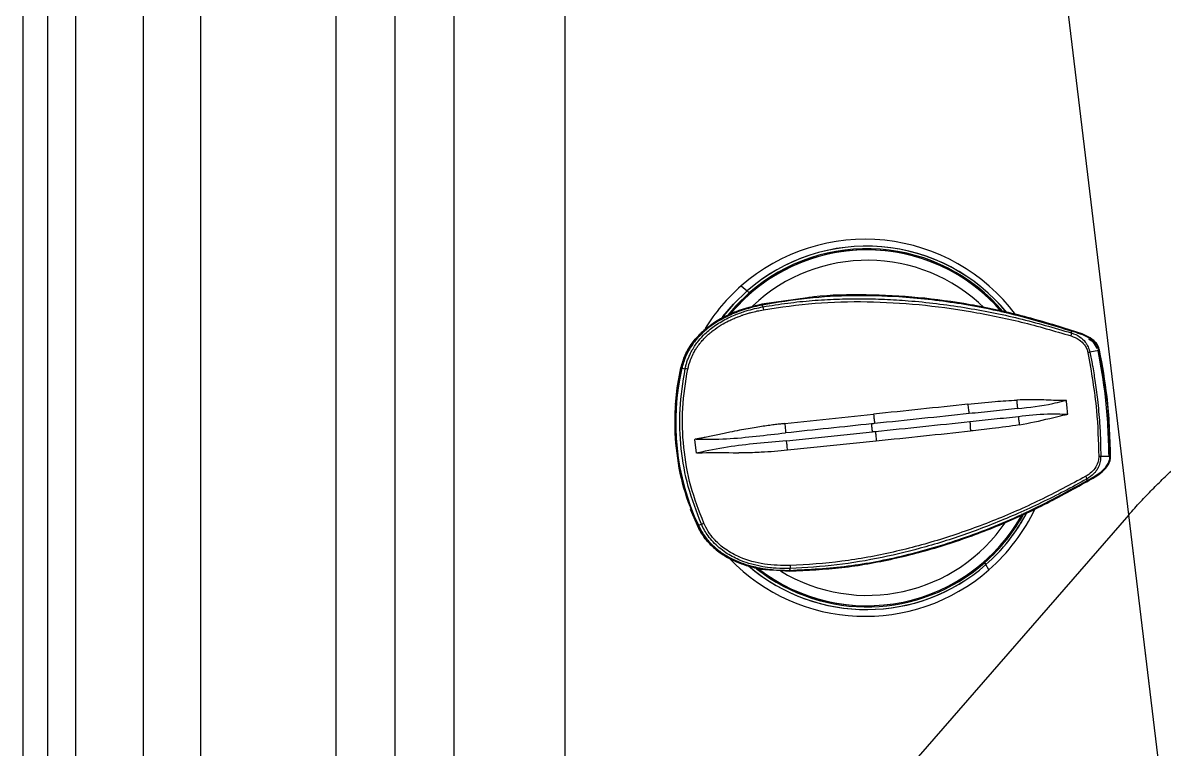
# Model space of a CAD drawing. Extents: x 943 to 1030, y 781 to 934.
# Drawn here: x 943.18 to 951.5, y 828.39 to 833.68 of the extents above; entities that cross this region are included whole.
import ezdxf

# ---------------------------------------------------------------- set-up
doc = ezdxf.new("R2010")
doc.units = 0
doc.header["$MEASUREMENT"] = 0
doc.layers.add('1', color=4, linetype='Continuous')

# ---------------------------------------------------------------- blocks, each defined once
blk = doc.blocks.new('AIRA')
at = {"layer": '1', "color": 4, "linetype": 'Continuous', "lineweight": 25}
blk.add_line((0, 84.1416), (0, 3), dxfattribs=at)
at = {"layer": '1', "color": 3, "linetype": 'Continuous', "lineweight": 25}
for p, q in [((0.1836, 3.4171), (0.1836, 83.7245)), ((0.3865, 3.6938), (0.3865, 83.4478)), ((0.878, 82.8146), (0.878, 4.327)), ((1.2959, 82.3058), (1.2959, 4.8358)), ((2.2862, 5.0708), (2.2862, 34.3933)), ((2.7161, 5.0708), (2.7161, 34.3933)), ((3.1464, 19.7179), (3.1464, 34.0106)), ((3.9539, 33.2925), (3.9539, 20.4654)), ((8.3115, 24.9285), (7.5155, 31.5153)), ((5.2416, 28.5985), (5.2839, 28.5612)), ((5.2839, 28.5612), (5.3, 28.5469)), ((5.3909, 28.4645), (5.7207, 28.5105)), ((5.7242, 28.511), (5.3917, 28.4646)), ((5.7212, 28.5128), (5.7204, 28.5127)), ((5.3909, 28.4645), (5.3917, 28.4646)), ((5.3944, 28.4577), (5.3939, 28.4587)), ((5.4001, 28.4457), (5.3944, 28.4577)), ((7.6508, 28.2671), (7.6508, 28.268)), ((7.6509, 28.2555), (7.6508, 28.2671)), ((7.8511, 28.1281), (7.7852, 28.1138)), ((4.801, 28.0002), (4.8018, 28.0002)), ((4.801, 28.0002), (4.801, 28.0002)), ((4.8086, 27.9989), (4.8322, 27.9944)), ((5.5594, 27.5943), (6.2067, 27.6627)), ((5.5716, 27.4693), (6.1987, 27.5344)), ((4.9141, 27.3794), (4.9037, 27.479)), ((5.5797, 27.4017), (6.2269, 27.4684)), ((7.8644, 27.3558), (7.9318, 27.3563)), ((7.7623, 27.1894), (7.7646, 27.1788)), ((7.7646, 27.1788), (7.7647, 27.178)), ((4.9213, 26.8496), (4.8722, 26.9663)), ((8.0694, 26.9293), (5.3789, 23.8413)), ((8.3115, 24.9285), (8.0694, 26.9293)), ((4.9212, 26.8496), (4.9213, 26.8496)), ((4.9213, 26.8496), (4.922, 26.8496)), ((4.9285, 26.8521), (4.9507, 26.8608)), ((7.0171, 26.5795), (7.0259, 26.5652)), ((7.0487, 26.5279), (7.0259, 26.5652)), ((5.4645, 26.5269), (5.5952, 26.5175)), ((5.4693, 26.5224), (5.4701, 26.5223)), ((5.5964, 26.5245), (5.5961, 26.5235)), ((5.5964, 26.5245), (5.5996, 26.5367))]:
    blk.add_line(p, q, dxfattribs=at)
at = {"layer": '1', "color": 3, "linetype": 'Continuous', "lineweight": 25, "flags": 128}
for points in [[(5.2839, 28.5612), (5.1845, 28.4646), (5.0986, 28.3619)], [(5.1081, 28.3744), (5.1845, 28.4646), (5.2839, 28.5612)], [(5.3, 28.5469), (5.2021, 28.4517), (5.1445, 28.3852)], [(4.7609, 27.7339), (4.7741, 27.8555), (4.801, 28.0002)], [(4.7735, 27.8227), (4.7778, 27.8549), (4.8046, 27.9993)]]:
    blk.add_lwpolyline(points, dxfattribs=at)
at = {"layer": '1', "color": 3, "linetype": 'Continuous', "lineweight": 25}
for centre, radius, start, end in [((6.1452, 27.5662), 1.372, 36.82889, 131.19502), ((6.1586, 27.566), 1.2955, 40.67222, 140.16864), ((6.1586, 27.566), 1.2955, 40.45704, 139.86605), ((6.1586, 27.566), 1.2953, 40.46628, 139.84915), ((6.1549, 27.5661), 1.3225, 39.10485, 131.19694), ((6.1549, 27.5661), 1.3224, 39.29233, 131.19701), ((6.1586, 27.5661), 1.3035, 40.26874, 131.19732), ((6.1617, 27.566), 1.2192, 45.47393, 133.42755), ((6.1468, 27.5642), 1.3745, 131.19209, 148.30412), ((5.5862, 28.4598), 0.1866, 184.34282, 190.91614), ((7.6003, 28.252), 0.0507, 339.19043, 3.97955), ((7.8459, 27.7297), 0.3889, 98.98564, 101.10209), ((6.5482, 27.601), 1.7845, 167.11635, 204.81471), ((4.7974, 27.7349), 0.2618, 78.15363, 82.34872), ((6.546, 27.601), 1.7863, 176.89903, 204.81544), ((7.8451, 27.6596), 0.3044, 270.91974, 273.62284), ((7.7124, 27.1822), 0.0504, 8.14101, 32.85665), ((6.1586, 27.5606), 1.2956, 232.18923, 331.27114), ((6.1587, 27.5606), 1.2954, 232.20517, 331.26297), ((6.1586, 27.5606), 1.2956, 232.52838, 331.0593), ((6.1568, 27.5624), 1.3062, 311.1932, 331.68862), ((6.1531, 27.5624), 1.3252, 311.19332, 332.57114), ((6.1531, 27.5624), 1.3252, 311.19327, 332.21019), ((6.1432, 27.5624), 1.3749, 311.19399, 334.69819), ((4.8816, 27.0646), 0.2152, 288.70927, 293.80344), ((6.1617, 27.5607), 1.2194, 238.63897, 326.0903), ((6.1452, 27.5601), 1.3718, 223.84959, 311.19883), ((6.1549, 27.5601), 1.3223, 229.3434, 311.20024), ((6.1549, 27.5601), 1.3223, 229.59488, 311.20029), ((6.1586, 27.5601), 1.3033, 231.86015, 311.20072), ((5.7813, 26.561), 0.1833, 180.97427, 187.59347)]:
    blk.add_arc(centre, radius, start, end, dxfattribs=at)
for points, knots in [([(7.6508, 28.268), (7.5143, 28.3097), (7.2407, 28.3931), (6.8195, 28.4762), (6.4238, 28.5212), (6.0576, 28.5301), (5.7232, 28.5132), (5.5036, 28.4768), (5.3939, 28.4587)], [0, 0, 0, 0, 0.187062, 0.374643, 0.561878, 0.70843, 0.854413, 1, 1, 1, 1]), ([(5.4001, 28.4457), (5.4601, 28.4554), (5.5792, 28.4746), (5.7585, 28.4926), (5.9363, 28.5031), (6.1125, 28.5059), (6.2869, 28.5018), (6.5399, 28.4863), (6.8687, 28.4457), (7.2674, 28.3668), (7.5238, 28.2924), (7.6509, 28.2555)], [0, 0, 0, 0, 0.079708, 0.15846, 0.236335, 0.313387, 0.38965, 0.46514, 0.646211, 0.824644, 1, 1, 1, 1]), ([(5.403, 28.4245), (5.5283, 28.4427), (5.7789, 28.4792), (6.1596, 28.4877), (6.5392, 28.4667), (6.9153, 28.4153), (7.2864, 28.3393), (7.5272, 28.2691), (7.6477, 28.234)], [0, 0, 0, 0, 0.166575, 0.333185, 0.499837, 0.666527, 0.833251, 1, 1, 1, 1]), ([(5.4972, 28.4793), (5.5003, 28.4799), (5.5477, 28.4883), (5.6001, 28.4959), (5.6497, 28.5008), (5.6544, 28.5013)], [0, 0, 0, 0, 0.058557, 0.911191, 1, 1, 1, 1]), ([(7.6517, 28.2737), (7.5299, 28.3112), (7.2865, 28.3861), (6.9124, 28.4652), (6.5337, 28.5184), (6.1521, 28.5356), (5.8808, 28.5336), (5.7395, 28.5132), (5.7242, 28.511)], [0, 0, 0, 0, 0.195234, 0.390477, 0.585736, 0.781013, 0.976303, 1, 1, 1, 1]), ([(4.801, 28.0002), (4.8104, 28.0321), (4.8291, 28.0959), (4.8811, 28.1817), (4.9468, 28.2566), (5.0243, 28.3194), (5.1095, 28.3704), (5.2301, 28.4255), (5.3266, 28.4489), (5.3909, 28.4645)], [0, 0, 0, 0, 0.125133, 0.250264, 0.375377, 0.500441, 0.625448, 0.750408, 1, 1, 1, 1]), ([(5.3917, 28.4646), (5.3275, 28.449), (5.2312, 28.4257), (5.1108, 28.3707), (5.0255, 28.3198), (4.948, 28.2571), (4.8821, 28.1821), (4.83, 28.0961), (4.8112, 28.0322), (4.8018, 28.0002)], [0, 0, 0, 0, 0.249062, 0.373846, 0.498786, 0.623896, 0.749165, 0.87455, 1, 1, 1, 1]), ([(5.3939, 28.4587), (5.3557, 28.4501), (5.2774, 28.4325), (5.1802, 28.396), (5.1025, 28.358), (5.0452, 28.3236), (4.986, 28.2803), (4.9274, 28.2258), (4.8743, 28.1574), (4.8324, 28.0819), (4.8167, 28.0269), (4.8086, 27.9989)], [0, 0, 0, 0, 0.149081, 0.305958, 0.3943, 0.478842, 0.560232, 0.673648, 0.782722, 0.889308, 1, 1, 1, 1]), ([(4.8142, 28.0309), (4.8171, 28.0412), (4.8279, 28.0792), (4.8639, 28.1495), (4.9283, 28.2345), (5.0091, 28.3039), (5.0834, 28.3509), (5.1461, 28.3831), (5.2101, 28.4098), (5.2599, 28.4285), (5.2909, 28.4359), (5.2952, 28.437)], [0, 0, 0, 0, 0.048516, 0.18039, 0.356992, 0.532657, 0.662906, 0.75796, 0.854421, 0.979887, 1, 1, 1, 1]), ([(4.8322, 27.9944), (4.834, 28.0025), (4.8379, 28.0194), (4.8457, 28.0455), (4.8558, 28.0731), (4.8686, 28.1021), (4.8916, 28.1458), (4.9266, 28.1963), (4.9722, 28.2453), (5.0142, 28.282), (5.0551, 28.3123), (5.0991, 28.3399), (5.1469, 28.3654), (5.2065, 28.3921), (5.2904, 28.4225), (5.3592, 28.437), (5.4001, 28.4457)], [0, 0, 0, 0, 0.032343, 0.067621, 0.105834, 0.146976, 0.191052, 0.298234, 0.384938, 0.451123, 0.515508, 0.582863, 0.653192, 0.726484, 0.83706, 1, 1, 1, 1]), ([(4.8511, 27.9912), (4.8569, 28.014), (4.8667, 28.052), (4.8851, 28.0923), (4.897, 28.1146), (4.9042, 28.1273), (4.9119, 28.1398), (4.9176, 28.1483), (4.9211, 28.1534), (4.9235, 28.1569), (4.9296, 28.1654), (4.9408, 28.1802), (4.958, 28.2008), (4.9794, 28.2235), (5.003, 28.2457), (5.0195, 28.2596), (5.0306, 28.2684), (5.0526, 28.2855), (5.0922, 28.3123), (5.1418, 28.3394), (5.1809, 28.3578), (5.2046, 28.3677), (5.2215, 28.3744), (5.2321, 28.3784), (5.2419, 28.382), (5.2482, 28.3842), (5.2509, 28.3851), (5.2521, 28.3855), (5.2526, 28.3857), (5.2529, 28.3858), (5.253, 28.3858), (5.253, 28.3859), (5.2531, 28.3859), (5.2531, 28.3859), (5.2531, 28.3859), (5.2531, 28.3859), (5.2531, 28.3859), (5.2534, 28.386), (5.2543, 28.3863), (5.2659, 28.3903), (5.2859, 28.3967), (5.3345, 28.4107), (5.3731, 28.4185), (5.403, 28.4245)], [0, 0, 0, 0, 0.094564, 0.157962, 0.177954, 0.1964, 0.216676, 0.23695, 0.237506, 0.241865, 0.253961, 0.279453, 0.31664, 0.361916, 0.404993, 0.44719, 0.448763, 0.461839, 0.559544, 0.640686, 0.689597, 0.73344, 0.744279, 0.7628, 0.779099, 0.78627, 0.789425, 0.790813, 0.791424, 0.791693, 0.791811, 0.791863, 0.791904, 0.791905, 0.791908, 0.791921, 0.791969, 0.79216, 0.792919, 0.795947, 0.841684, 0.877266, 1, 1, 1, 1]), ([(5.3936, 28.4586), (5.3934, 28.4594), (5.3929, 28.461), (5.3924, 28.463), (5.3919, 28.4644), (5.3918, 28.4646), (5.3917, 28.4646)], [0, 0, 0, 0, 0.277524, 0.614496, 0.85476, 1, 1, 1, 1]), ([(7.6477, 28.234), (7.6683, 28.226), (7.7054, 28.2115), (7.7426, 28.1757), (7.7627, 28.1419), (7.7682, 28.1214), (7.771, 28.1113)], [0, 0, 0, 0, 0.363335, 0.653348, 0.82864, 1, 1, 1, 1]), ([(7.6505, 28.2681), (7.6507, 28.2688), (7.6511, 28.2703), (7.6515, 28.2721), (7.6518, 28.2736), (7.6517, 28.2737), (7.6517, 28.2737)], [0, 0, 0, 0, 0.261515, 0.605954, 0.851542, 1, 1, 1, 1]), ([(7.8511, 28.1281), (7.8485, 28.1371), (7.8433, 28.1554), (7.8208, 28.1884), (7.759, 28.2351), (7.6951, 28.2545), (7.6508, 28.268)], [0, 0, 0, 0, 0.108762, 0.221897, 0.4616, 1, 1, 1, 1]), ([(7.6509, 28.2555), (7.6715, 28.2475), (7.7098, 28.2326), (7.75, 28.1937), (7.7741, 28.1536), (7.7815, 28.1271), (7.7851, 28.1138)], [0, 0, 0, 0, 0.3224524, 0.5984745, 0.7990245, 1, 1, 1, 1]), ([(7.8559, 28.1293), (7.8527, 28.1402), (7.8462, 28.1618), (7.819, 28.198), (7.7551, 28.2417), (7.6929, 28.2609), (7.6517, 28.2737)], [0, 0, 0, 0, 0.1288499, 0.2568789, 0.5082126, 1, 1, 1, 1]), ([(7.8377, 28.1389), (7.8306, 28.1559), (7.818, 28.1861), (7.7893, 28.2012), (7.7767, 28.2079)], [0, 0, 0, 0, 0.560657, 1, 1, 1, 1]), ([(7.771, 28.1113), (7.7955, 27.9711), (7.8391, 27.7207), (7.8467, 27.4669), (7.85, 27.3552)], [0, 0, 0, 0, 0.559943, 1, 1, 1, 1]), ([(7.7852, 28.1138), (7.7913, 28.0832), (7.8049, 28.0147), (7.8237, 27.9003), (7.8425, 27.7579), (7.856, 27.6073), (7.863, 27.4688), (7.864, 27.3892), (7.8644, 27.3558)], [0, 0, 0, 0, 0.122705, 0.274469, 0.455296, 0.686948, 0.868512, 1, 1, 1, 1]), ([(7.9252, 27.3563), (7.9204, 27.5012), (7.9119, 27.7601), (7.8652, 28.0147), (7.8446, 28.1268)], [0, 0, 0, 0, 0.559951, 1, 1, 1, 1]), ([(7.8511, 28.1282), (7.8516, 28.1283), (7.853, 28.1286), (7.8546, 28.129), (7.8559, 28.1293), (7.8559, 28.1293), (7.8559, 28.1293)], [0, 0, 0, 0, 0.236168, 0.592429, 0.846446, 1, 1, 1, 1]), ([(7.8511, 28.1281), (7.8741, 28.0005), (7.9201, 27.7452), (7.9279, 27.486), (7.9317, 27.3563)], [0, 0, 0, 0, 0.499974, 1, 1, 1, 1]), ([(7.9367, 27.3563), (7.9319, 27.5018), (7.9234, 27.7615), (7.8766, 28.0169), (7.8559, 28.1293)], [0, 0, 0, 0, 0.55995, 1, 1, 1, 1]), ([(4.9507, 26.8608), (4.9158, 26.951), (4.847, 27.1287), (4.7976, 27.4121), (4.7853, 27.7027), (4.8164, 27.896), (4.8322, 27.9944)], [0, 0, 0, 0, 0.2503087, 0.4934872, 0.741947, 1, 1, 1, 1]), ([(4.8151, 27.9974), (4.8149, 27.9974), (4.8145, 27.9975), (4.8135, 27.9978), (4.8107, 27.9984), (4.8072, 27.9991), (4.803, 28), (4.8021, 28.0002), (4.8018, 28.0002)], [0, 0, 0, 0, 0.022801, 0.050088, 0.135437, 0.463573, 0.81489, 1, 1, 1, 1]), ([(4.9685, 26.8678), (4.934, 26.957), (4.8651, 27.1355), (4.8162, 27.4196), (4.8053, 27.7077), (4.8358, 27.8967), (4.8511, 27.9912)], [0, 0, 0, 0, 0.2499976, 0.499994, 0.7500074, 1, 1, 1, 1]), ([(6.8941, 27.7349), (6.7798, 27.7229), (6.5511, 27.6988), (6.3215, 27.6747), (6.2067, 27.6627)], [0, 0, 0, 0, 0.499872, 1, 1, 1, 1]), ([(6.8941, 27.7349), (6.9608, 27.7424), (7.08, 27.7556), (7.1992, 27.7626), (7.2516, 27.7657)], [0, 0, 0, 0, 0.560181, 1, 1, 1, 1]), ([(6.8941, 27.7349), (6.8948, 27.7286), (6.8962, 27.7159), (6.8988, 27.6977), (6.9015, 27.6807), (6.9034, 27.6712), (6.9044, 27.6665)], [0, 0, 0, 0, 0.247844, 0.500004, 0.752163, 1, 1, 1, 1]), ([(7.6083, 27.7632), (7.6081, 27.7632), (7.6063, 27.763), (7.5997, 27.7625), (7.5471, 27.7597), (7.4303, 27.7708), (7.3177, 27.7676), (7.2516, 27.7657)], [0, 0, 0, 0, 0.001608, 0.01565, 0.05589, 0.446078, 1, 1, 1, 1]), ([(7.2516, 27.7657), (7.2523, 27.7544), (7.2535, 27.7317), (7.2562, 27.713), (7.2575, 27.7037)], [0, 0, 0, 0, 0.500027, 1, 1, 1, 1]), ([(7.2575, 27.7037), (7.3436, 27.7125), (7.4534, 27.7237), (7.5667, 27.7535), (7.5976, 27.761), (7.6055, 27.7626), (7.6075, 27.763), (7.6081, 27.7631), (7.6083, 27.7632), (7.6083, 27.7632), (7.6083, 27.7632)], [0, 0, 0, 0, 0.730021, 0.931374, 0.982115, 0.995104, 0.998552, 0.999523, 0.999822, 1, 1, 1, 1]), ([(7.6135, 27.7627), (7.6126, 27.7626), (7.6109, 27.7624), (7.6092, 27.7629), (7.6083, 27.7632)], [0, 0, 0, 0, 0.486281, 1, 1, 1, 1]), ([(7.6239, 27.6632), (7.6222, 27.6797), (7.6187, 27.7129), (7.6152, 27.7461), (7.6135, 27.7627)], [0, 0, 0, 0, 0.5, 1, 1, 1, 1]), ([(6.2067, 27.6627), (6.2073, 27.6564), (6.2087, 27.6438), (6.2109, 27.6255), (6.213, 27.6085), (6.2143, 27.5989), (6.2149, 27.5942)], [0, 0, 0, 0, 0.247841, 0.499996, 0.752155, 1, 1, 1, 1]), ([(6.9044, 27.6665), (6.7897, 27.6546), (6.5604, 27.6306), (6.3301, 27.6064), (6.2149, 27.5942)], [0, 0, 0, 0, 0.499962, 1, 1, 1, 1]), ([(7.2575, 27.7037), (7.199, 27.6975), (7.082, 27.6852), (6.9636, 27.6728), (6.9044, 27.6665)], [0, 0, 0, 0, 0.499886, 1, 1, 1, 1]), ([(6.9104, 27.6091), (6.9696, 27.6154), (7.088, 27.6278), (7.205, 27.6402), (7.2635, 27.6464)], [0, 0, 0, 0, 0.500114, 1, 1, 1, 1]), ([(7.2635, 27.6464), (7.3345, 27.6544), (7.4525, 27.6676), (7.5714, 27.6641), (7.6189, 27.6626)], [0, 0, 0, 0, 0.600626, 1, 1, 1, 1]), ([(7.2635, 27.6464), (7.2642, 27.637), (7.2654, 27.6184), (7.2688, 27.5959), (7.2706, 27.5847)], [0, 0, 0, 0, 0.4999718, 1, 1, 1, 1]), ([(7.2706, 27.5847), (7.3447, 27.5993), (7.4454, 27.6191), (7.5555, 27.6479), (7.5951, 27.6572), (7.6098, 27.6601), (7.6141, 27.6609), (7.6169, 27.6616), (7.6183, 27.6623), (7.6189, 27.6626)], [0, 0, 0, 0, 0.632717, 0.860019, 0.958232, 0.975919, 0.985986, 0.994959, 1, 1, 1, 1]), ([(7.6189, 27.6626), (7.6197, 27.6627), (7.6214, 27.6629), (7.623, 27.6631), (7.6239, 27.6632)], [0, 0, 0, 0, 0.5, 1, 1, 1, 1]), ([(8.0694, 26.9293), (8.0979, 26.9612), (8.154, 27.0242), (8.2394, 27.1128), (8.3258, 27.1984), (8.4122, 27.2801), (8.4967, 27.3573), (8.5775, 27.4293), (8.6532, 27.495), (8.7218, 27.5536), (8.7772, 27.6), (8.8207, 27.6357), (8.8676, 27.6735), (8.8901, 27.6903), (8.9053, 27.7016)], [0, 0, 0, 0, 0.0873175, 0.1718154, 0.2533075, 0.3415838, 0.4265198, 0.5078845, 0.5946747, 0.677247, 0.7554505, 0.8171719, 0.8770583, 1, 1, 1, 1]), ([(5.5594, 27.5943), (5.5492, 27.5932), (5.5267, 27.5906), (5.4903, 27.5864), (5.4483, 27.5811), (5.4008, 27.5745), (5.3479, 27.5663), (5.2896, 27.5564), (5.2259, 27.5446), (5.1675, 27.5331), (5.115, 27.5223), (5.0692, 27.5126), (5.0233, 27.503), (4.9819, 27.4944), (4.9524, 27.4884), (4.9344, 27.4849), (4.9247, 27.4831), (4.9182, 27.4817), (4.9145, 27.4804), (4.9132, 27.48)], [0, 0, 0, 0, 0.047083, 0.102822, 0.167172, 0.240062, 0.32144, 0.411316, 0.509842, 0.617397, 0.683425, 0.754852, 0.831571, 0.898217, 0.948338, 0.969627, 0.982103, 0.993555, 1, 1, 1, 1]), ([(5.5594, 27.5943), (5.5601, 27.5881), (5.5614, 27.5755), (5.5631, 27.5574), (5.5645, 27.5404), (5.5652, 27.5309), (5.5655, 27.5261)], [0, 0, 0, 0, 0.247871, 0.499983, 0.752103, 1, 1, 1, 1]), ([(6.1926, 27.592), (6.0881, 27.581), (5.879, 27.559), (5.67, 27.5371), (5.5655, 27.5261)], [0, 0, 0, 0, 0.500057, 1, 1, 1, 1]), ([(6.2149, 27.5942), (6.2112, 27.5939), (6.2038, 27.5931), (6.1964, 27.5924), (6.1926, 27.592)], [0, 0, 0, 0, 0.499999, 1, 1, 1, 1]), ([(6.1987, 27.5344), (6.1984, 27.5386), (6.1979, 27.5471), (6.1963, 27.5632), (6.1945, 27.5793), (6.1933, 27.5878), (6.1926, 27.592)], [0, 0, 0, 0, 0.250241, 0.499995, 0.749751, 1, 1, 1, 1]), ([(6.2209, 27.5368), (6.3361, 27.5488), (6.5664, 27.5728), (6.7957, 27.597), (6.9104, 27.6091)], [0, 0, 0, 0, 0.500038, 1, 1, 1, 1]), ([(6.9104, 27.6091), (6.9104, 27.6044), (6.9105, 27.5948), (6.9113, 27.5777), (6.9126, 27.5594), (6.9138, 27.5467), (6.9144, 27.5404)], [0, 0, 0, 0, 0.24784, 0.500001, 0.75216, 1, 1, 1, 1]), ([(7.2706, 27.5847), (7.2044, 27.575), (7.0863, 27.5576), (6.9669, 27.5456), (6.9144, 27.5404)], [0, 0, 0, 0, 0.559819, 1, 1, 1, 1]), ([(4.9132, 27.48), (4.9116, 27.4798), (4.9084, 27.4795), (4.9052, 27.4792), (4.9037, 27.479)], [0, 0, 0, 0, 0.5, 1, 1, 1, 1]), ([(4.9132, 27.48), (4.987, 27.4797), (5.1331, 27.4792), (5.3495, 27.502), (5.4937, 27.5181), (5.5655, 27.5261)], [0, 0, 0, 0, 0.338238, 0.670377, 1, 1, 1, 1]), ([(6.1987, 27.5344), (6.203, 27.5349), (6.2105, 27.5358), (6.2179, 27.5365), (6.2209, 27.5368)], [0, 0, 0, 0, 0.591867, 1, 1, 1, 1]), ([(6.2209, 27.5368), (6.2212, 27.5321), (6.2219, 27.5226), (6.2234, 27.5056), (6.2251, 27.4874), (6.2263, 27.4747), (6.2269, 27.4684)], [0, 0, 0, 0, 0.247848, 0.500009, 0.752163, 1, 1, 1, 1]), ([(6.2269, 27.4684), (6.3418, 27.4804), (6.5714, 27.5044), (6.8001, 27.5284), (6.9144, 27.5404)], [0, 0, 0, 0, 0.500128, 1, 1, 1, 1]), ([(5.5716, 27.4693), (5.4996, 27.4623), (5.3552, 27.4484), (5.1389, 27.4264), (4.996, 27.3959), (4.9239, 27.3805)], [0, 0, 0, 0, 0.329609, 0.661729, 1, 1, 1, 1]), ([(4.9239, 27.3805), (4.9245, 27.3804), (4.9304, 27.3797), (4.9414, 27.3804), (5.0377, 27.3848), (5.1293, 27.3815), (5.2161, 27.3818), (5.2171, 27.3818), (5.2209, 27.3819), (5.2352, 27.382), (5.2915, 27.3828), (5.4092, 27.3866), (5.5158, 27.396), (5.5797, 27.4017)], [0, 0, 0, 0, 0.003082, 0.02725, 0.050121, 0.44553, 0.445662, 0.446817, 0.450122, 0.462785, 0.512261, 0.707506, 1, 1, 1, 1]), ([(5.5797, 27.4017), (5.579, 27.4079), (5.5777, 27.4204), (5.5756, 27.4384), (5.5736, 27.4552), (5.5722, 27.4646), (5.5716, 27.4693)], [0, 0, 0, 0, 0.247915, 0.4999922, 0.7520956, 1, 1, 1, 1]), ([(4.9141, 27.3794), (4.9157, 27.3796), (4.919, 27.38), (4.9222, 27.3803), (4.9239, 27.3805)], [0, 0, 0, 0, 0.5, 1, 1, 1, 1]), ([(7.85, 27.3552), (7.8493, 27.3436), (7.8475, 27.3164), (7.8299, 27.2754), (7.7978, 27.2371), (7.7694, 27.2189), (7.7547, 27.2095)], [0, 0, 0, 0, 0.189796, 0.444631, 0.713682, 1, 1, 1, 1]), ([(7.8643, 27.3558), (7.8636, 27.3427), (7.862, 27.3165), (7.8508, 27.2824), (7.8369, 27.2565), (7.8247, 27.2403), (7.8027, 27.2157), (7.7809, 27.2015), (7.7623, 27.1894)], [0, 0, 0, 0, 0.191715, 0.382753, 0.51862, 0.620937, 0.677461, 1, 1, 1, 1]), ([(7.7647, 27.178), (7.8052, 27.2003), (7.8638, 27.2326), (7.9146, 27.2911), (7.9297, 27.328), (7.9311, 27.347), (7.9317, 27.3563)], [0, 0, 0, 0, 0.538397, 0.778103, 0.891276, 1, 1, 1, 1]), ([(7.7667, 27.1728), (7.8044, 27.1938), (7.8613, 27.2256), (7.9148, 27.2816), (7.9339, 27.3225), (7.9358, 27.345), (7.9367, 27.3563)], [0, 0, 0, 0, 0.491785, 0.743117, 0.871146, 1, 1, 1, 1]), ([(7.9252, 27.3563), (7.9256, 27.3563), (7.9269, 27.3563), (7.9287, 27.3563), (7.931, 27.3563), (7.9334, 27.3563), (7.9354, 27.3563), (7.9367, 27.3563), (7.9367, 27.3563), (7.9367, 27.3563)], [0, 0, 0, 0, 0.055533, 0.165274, 0.342801, 0.555699, 0.762927, 0.910682, 1, 1, 1, 1]), ([(5.5952, 26.5175), (5.7225, 26.5237), (5.9771, 26.5362), (6.354, 26.6038), (6.7235, 26.7022), (7.0831, 26.832), (7.4327, 26.9871), (7.6554, 27.1109), (7.7667, 27.1728)], [0, 0, 0, 0, 0.166706, 0.33339, 0.500063, 0.66672, 0.833364, 1, 1, 1, 1]), ([(5.5961, 26.5235), (5.7374, 26.5309), (6.0207, 26.5458), (6.4399, 26.6282), (6.8749, 26.7564), (7.3213, 26.9352), (7.617, 27.0971), (7.7647, 27.178)], [0, 0, 0, 0, 0.185335, 0.371412, 0.558404, 0.779444, 1, 1, 1, 1]), ([(7.7547, 27.2095), (7.6442, 27.1501), (7.4231, 27.0312), (7.0757, 26.8798), (6.7184, 26.7514), (6.3514, 26.6522), (5.9772, 26.5819), (5.7244, 26.5659), (5.598, 26.5579)], [0, 0, 0, 0, 0.166754, 0.333479, 0.500172, 0.666827, 0.833439, 1, 1, 1, 1]), ([(7.7623, 27.1894), (7.7081, 27.1596), (7.5993, 27.0999), (7.4316, 27.0163), (7.2625, 26.9384), (7.0943, 26.8677), (6.9273, 26.8039), (6.7589, 26.7462), (6.5403, 26.68), (6.2677, 26.6136), (5.9377, 26.5571), (5.7131, 26.5436), (5.5996, 26.5367)], [0, 0, 0, 0, 0.082024, 0.164587, 0.247633, 0.327658, 0.40489, 0.482845, 0.561506, 0.704794, 0.850851, 1, 1, 1, 1]), ([(7.7614, 27.1837), (7.7617, 27.1833), (7.7623, 27.1821), (7.7632, 27.1804), (7.7642, 27.1783), (7.7653, 27.176), (7.7662, 27.1742), (7.7668, 27.1729), (7.7667, 27.1728), (7.7667, 27.1728)], [0, 0, 0, 0, 0.055533, 0.165274, 0.342801, 0.555699, 0.762927, 0.910682, 1, 1, 1, 1]), ([(5.4696, 26.5265), (5.4453, 26.5276), (5.3879, 26.5301), (5.2997, 26.5518), (5.2056, 26.5834), (5.1169, 26.629), (5.0371, 26.6886), (4.9685, 26.7618), (4.937, 26.8203), (4.9213, 26.8496)], [0, 0, 0, 0, 0.109054, 0.257429, 0.405874, 0.554373, 0.702908, 0.851456, 1, 1, 1, 1]), ([(4.9345, 26.8548), (4.9343, 26.8548), (4.9339, 26.8546), (4.933, 26.8542), (4.9304, 26.8531), (4.9271, 26.8516), (4.9232, 26.85), (4.9223, 26.8497), (4.922, 26.8496)], [0, 0, 0, 0, 0.0217269, 0.0484506, 0.1364116, 0.4640127, 0.8147361, 1, 1, 1, 1]), ([(4.922, 26.8496), (4.9378, 26.8202), (4.9694, 26.7616), (5.0382, 26.6883), (5.1181, 26.6286), (5.207, 26.5831), (5.301, 26.5516), (5.3871, 26.5303), (5.4423, 26.5279), (5.4645, 26.5269)], [0, 0, 0, 0, 0.150277, 0.300469, 0.450525, 0.60039, 0.750051, 0.899523, 1, 1, 1, 1]), ([(4.9285, 26.8521), (4.9422, 26.8262), (4.9692, 26.7753), (5.0262, 26.7098), (5.0928, 26.6538), (5.1709, 26.6072), (5.2599, 26.57), (5.3509, 26.5454), (5.4383, 26.531), (5.518, 26.5237), (5.5705, 26.5236), (5.5961, 26.5235)], [0, 0, 0, 0, 0.111062, 0.219204, 0.328205, 0.441569, 0.564532, 0.695225, 0.79984, 0.902244, 1, 1, 1, 1]), ([(5.5996, 26.5367), (5.5651, 26.5365), (5.5153, 26.5362), (5.4422, 26.5431), (5.3753, 26.5533), (5.2991, 26.5722), (5.2137, 26.6033), (5.1228, 26.6517), (5.0485, 26.7138), (5.0009, 26.772), (4.9722, 26.8157), (4.9582, 26.8451), (4.9507, 26.8608)], [0, 0, 0, 0, 0.1343166, 0.1939298, 0.286019, 0.397716, 0.4993246, 0.6394094, 0.7967755, 0.872857, 0.9320983, 1, 1, 1, 1]), ([(5.598, 26.5579), (5.5353, 26.559), (5.4103, 26.5613), (5.2494, 26.6064), (5.1293, 26.671), (5.0708, 26.7213), (5.03, 26.7658), (4.9992, 26.8054), (4.9785, 26.8474), (4.9685, 26.8678)], [0, 0, 0, 0, 0.252442, 0.502952, 0.665116, 0.799001, 0.811084, 0.908696, 1, 1, 1, 1]), ([(5.596, 26.5301), (5.596, 26.5297), (5.596, 26.5283), (5.5959, 26.5264), (5.5958, 26.524), (5.5957, 26.5213), (5.5955, 26.5192), (5.5953, 26.5177), (5.5952, 26.5176), (5.5952, 26.5175)], [0, 0, 0, 0, 0.055533, 0.165274, 0.342801, 0.555699, 0.762927, 0.910682, 1, 1, 1, 1])]:
    blk.add_open_spline(points, degree=3, knots=knots, dxfattribs=at)
blk.add_open_spline([(4.8018, 28.0002), (4.7844, 27.9035), (4.7496, 27.7099), (4.7594, 27.4141), (4.811, 27.1228), (4.885, 26.9406), (4.922, 26.8496)], degree=3, dxfattribs=at)

msp = doc.modelspace()

# ---------------------------------------------------------------- block references
at = {"layer": '1'}
msp.add_blockref('AIRA', (943.1775, 803.1658), dxfattribs=at)

doc.saveas('drawing.dxf')
